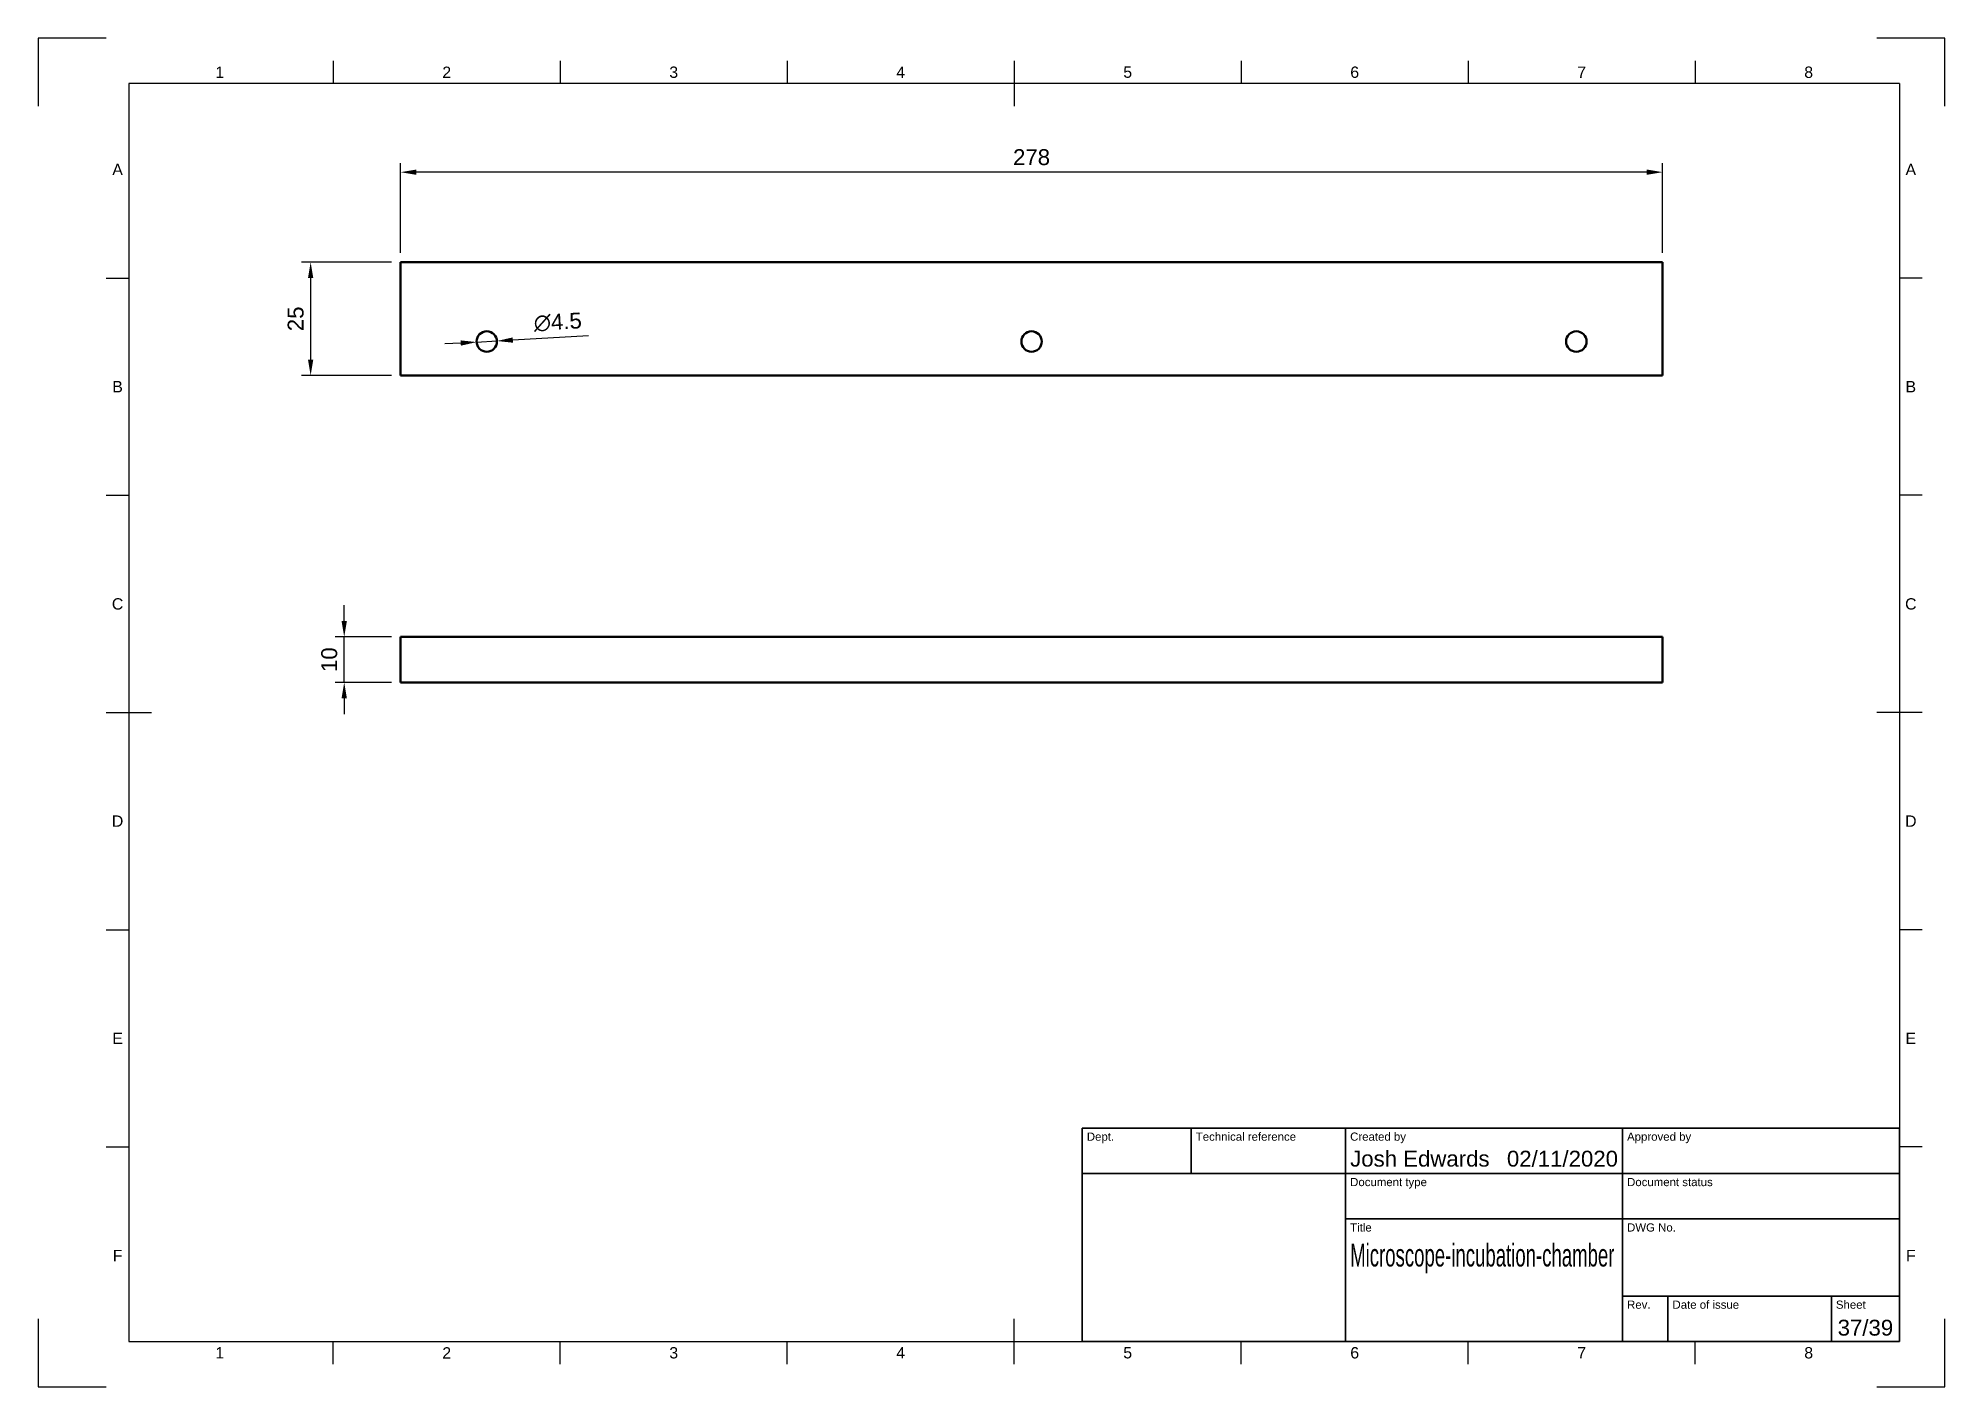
# Model space of a CAD drawing. Header units: millimetres. Extents: x 0 to 420, y 0 to 297.
import ezdxf
from ezdxf.enums import TextEntityAlignment as Align

# ---------------------------------------------------------------- set-up
doc = ezdxf.new("R2010")
doc.units = ezdxf.units.MM
doc.header["$LTSCALE"] = 0.75
for name, color, linetype, lineweight in [('Border', 7, 'Continuous', 25), ('Dimensions', 7, 'Continuous', 25), ('TitleBlock', 7, 'Continuous', 35), ('Visible', 7, 'Continuous', 50)]:
    doc.layers.add(name, color=color, linetype=linetype, lineweight=lineweight)
doc.styles.add('FusionTitle', font='')
doc.styles.get("Standard").update_dxf_attribs({"font": 'arial.ttf'})
doc.styles.get('FusionTitle').set_extended_font_data('Arial Unicode MS')
doc.dimstyles.new('ISO-25', dxfattribs={"dimtxt": 3.5, "dimasz": 3.5, "dimexe": 2, "dimexo": 2, "dimgap": 1.5, "dimtad": 1, "dimzin": 12, "dimdsep": 46, "dimtxsty": 'Standard', "dimcen": 0, "dimclrd": 256, "dimclre": 256, "dimclrt": 256, "dimazin": 3, "dimtp": 0.1, "dimtm": 0.1, "dimtfac": 0.714, "dimtmove": 0, "dimatfit": 3, "dimfxl": 1, "dimtzin": 12, "dimarcsym": 0})

# ---------------------------------------------------------------- blocks, each defined once
blk = doc.blocks.new('ISO_A3_SHEET')
at = {"layer": 'Border'}
for p, q in [((15, 297), (0, 297)), ((0, 297), (0, 282)), ((420, 297), (405, 297)), ((420, 282), (420, 297)), ((65, 292), (65, 287)), ((115, 292), (115, 287)), ((165, 292), (165, 287)), ((215, 292), (215, 282)), ((265, 292), (265, 287)), ((315, 292), (315, 287)), ((365, 292), (365, 287)), ((410, 287), (20, 287)), ((20, 287), (20, 10)), ((410, 287), (410, 10)), ((15, 244.16666), (20, 244.16666)), ((415, 244.16666), (410, 244.16666)), ((15, 196.33333), (20, 196.33333)), ((415, 196.33333), (410, 196.33333)), ((15, 148.5), (25, 148.5)), ((415, 148.5), (405, 148.5)), ((15, 100.66667), (20, 100.66667)), ((415, 100.66667), (410, 100.66667)), ((15, 52.83334), (20, 52.83334)), ((415, 52.83334), (410, 52.83334)), ((0, 15), (0, 0)), ((215, 5), (215, 15)), ((420, 0), (420, 15)), ((20, 10), (410, 10)), ((65, 5), (65, 10)), ((115, 5), (115, 10)), ((165, 5), (165, 10)), ((265, 5), (265, 10)), ((315, 5), (315, 10)), ((365, 5), (365, 10)), ((0, 0), (15, 0)), ((405, 0), (420, 0))]:
    blk.add_line(p, q, dxfattribs=at)
at = {"layer": 'Border', "style": 'FusionTitle'}
for s, p in [('1', (40, 289.5)), ('2', (90, 289.5)), ('3', (140, 289.5)), ('4', (190, 289.5)), ('5', (240, 289.5)), ('6', (290, 289.5)), ('7', (340, 289.5)), ('8', (390, 289.5)), ('A', (17.5, 268.08333)), ('A', (412.5, 268.08333)), ('B', (17.5, 220.25)), ('B', (412.5, 220.25)), ('C', (17.5, 172.41667)), ('C', (412.5, 172.41667)), ('D', (17.5, 124.58334)), ('D', (412.5, 124.58334)), ('E', (17.5, 76.75001)), ('E', (412.5, 76.75001)), ('F', (17.5, 28.91668)), ('F', (412.5, 28.91668)), ('1', (40, 7.5)), ('2', (90, 7.5)), ('3', (140, 7.5)), ('4', (190, 7.5)), ('5', (240, 7.5)), ('6', (290, 7.5)), ('7', (340, 7.5)), ('8', (390, 7.5))]:
    blk.add_text(s, height=2.5, dxfattribs=at).set_placement(p, align=Align.MIDDLE)
blk = doc.blocks.new('ISO_TITLEBLOCK')
at = {"layer": 'TitleBlock'}
for p, q in [((0, 47), (-180, 47)), ((-180, 47), (-180, 0)), ((-156, 37), (-156, 47)), ((-122, 0), (-122, 47)), ((-61, 0), (-61, 47)), ((0, 0), (0, 47)), ((-180, 37), (0, 37)), ((-122, 27), (0, 27)), ((-61, 10), (0, 10)), ((-51, 0), (-51, 10)), ((-15, 0), (-15, 10)), ((-180, 0), (0, 0))]:
    blk.add_line(p, q, dxfattribs=at)
at = {"layer": 'TitleBlock', "style": 'FusionTitle'}
for s, p in [('Dept.', (-179, 46)), ('Technical reference', (-155, 46)), ('Created by', (-121, 46)), ('Approved by', (-60, 46)), ('Document type', (-121, 36)), ('Document status', (-60, 36)), ('Title', (-121, 26)), ('DWG No.', (-60, 26)), ('Rev.', (-60, 9)), ('Date of issue', (-50, 9)), ('Sheet', (-14, 9))]:
    blk.add_text(s, height=1.8, dxfattribs=at).set_placement(p, align=Align.TOP_LEFT)
for tag, p, height in [('DEPT', (-179, 38.5), 3.5), ('TECHNICAL_REFERENCE', (-155, 38.5), 3.5), ('CREATED_BY', (-121, 38.5), 3.5), ('APPROVED_BY', (-60, 38.5), 3.5), ('DOCUMENT_TYPE', (-121, 28.5), 3.5), ('DOCUMENT_STATUS', (-60, 28.5), 3.5), ('TITLE_1', (-121, 16.5), 5), ('TITLE_2', (-121, 9), 5), ('TITLE_3', (-121, 1.5), 5), ('DATE_OF_ISSUE', (-50, 1.5), 3.5)]:
    blk.add_attdef(tag, p, '', height=height, dxfattribs=at)
for tag, p in [('CREATED_DATE', (-62, 38.5)), ('APPROVED_DATE', (-1, 38.5))]:
    blk.add_attdef(tag, text='', height=3.5, dxfattribs=at).set_placement(p, align=Align.RIGHT)
for tag, height, p in [('DRAWING_NUMBER', 5, (-30.5, 16.6)), ('REV', 3.5, (-56, 3.1)), ('SHEET', 3.5, (-7.5, 3.1))]:
    blk.add_attdef(tag, text='', height=height, dxfattribs=at).set_placement(p, align=Align.MIDDLE)
blk = doc.blocks.new('*D9')
at = {"layer": 'Defpoints', "color": 0, "transparency": 16777216}
for p in [(79.823347, 267.486043), (79.823347, 247.687053), (357.823347, 247.687053)]:
    blk.add_point(p, dxfattribs=at)
at = {"layer": 'Dimensions', "lineweight": -2, "transparency": 16777216}
for p, q in [((79.823347, 249.687053), (79.823347, 269.486043)), ((357.823347, 249.687053), (357.823347, 269.486043)), ((354.323347, 267.486043), (83.323347, 267.486043))]:
    blk.add_line(p, q, dxfattribs=at)
at = {"layer": 'Dimensions', "transparency": 16777216}
for points in [[(83.323347, 268.069376), (83.323347, 266.90271), (79.823347, 267.486043)], [(354.323347, 268.069376), (354.323347, 266.90271), (357.823347, 267.486043)]]:
    blk.add_solid(points, dxfattribs=at)
at = {"layer": 'Dimensions', "transparency": 16777216, "insert": (218.823347, 270.773049), "char_height": 3.5, "attachment_point": 5}
blk.add_mtext('278', dxfattribs=at)
blk = doc.blocks.new('*D10')
at = {"layer": 'Defpoints', "color": 0, "transparency": 16777216}
for p in [(79.823347, 247.687053), (60.024357, 222.687053), (79.823347, 222.687053)]:
    blk.add_point(p, dxfattribs=at)
at = {"layer": 'Dimensions', "lineweight": -2, "transparency": 16777216}
for p, q in [((77.823347, 247.687053), (58.024357, 247.687053)), ((60.024357, 244.187053), (60.024357, 226.187053)), ((77.823347, 222.687053), (58.024357, 222.687053))]:
    blk.add_line(p, q, dxfattribs=at)
at = {"layer": 'Dimensions', "transparency": 16777216}
for points in [[(59.441024, 244.187053), (60.60769, 244.187053), (60.024357, 247.687053)], [(59.441024, 226.187053), (60.60769, 226.187053), (60.024357, 222.687053)]]:
    blk.add_solid(points, dxfattribs=at)
at = {"layer": 'Dimensions', "transparency": 16777216, "insert": (56.737352, 235.187053), "char_height": 3.5, "attachment_point": 5, "rotation": 90}
blk.add_mtext('25', dxfattribs=at)
blk = doc.blocks.new('*D11')
at = {"layer": 'Defpoints', "color": 0, "transparency": 16777216}
for p in [(96.576894, 230.060757), (101.0698, 230.31335)]:
    blk.add_point(p, dxfattribs=at)
at = {"layer": 'Dimensions', "lineweight": -2, "transparency": 16777216}
for p, q in [((121.244285, 231.44757), (104.564281, 230.509812)), ((93.082413, 229.864295), (89.587931, 229.667833)), ((96.576894, 230.060757), (101.0698, 230.31335))]:
    blk.add_line(p, q, dxfattribs=at)
at = {"layer": 'Dimensions', "transparency": 16777216}
for points in [[(104.531538, 231.092225), (104.597025, 229.927398), (101.0698, 230.31335)], [(93.049669, 230.446709), (93.115156, 229.281881), (96.576894, 230.060757)]]:
    blk.add_solid(points, dxfattribs=at)
at = {"layer": 'Dimensions', "transparency": 16777216, "insert": (114.461524, 234.456476), "char_height": 3.5, "attachment_point": 5, "rotation": 3.21781914}
blk.add_mtext('∅4.5', dxfattribs=at)
blk = doc.blocks.new('*D12')
at = {"layer": 'Defpoints', "color": 0, "transparency": 16777216}
for p in [(67.422116, 165.133327), (79.823347, 165.133327), (79.823347, 155.133327)]:
    blk.add_point(p, dxfattribs=at)
at = {"layer": 'Dimensions', "lineweight": -2, "transparency": 16777216}
for p, q in [((67.422116, 168.633327), (67.422116, 172.133327)), ((77.823347, 165.133327), (65.422116, 165.133327)), ((67.422116, 155.133327), (67.422116, 165.133327)), ((77.823347, 155.133327), (65.422116, 155.133327)), ((67.422116, 151.633327), (67.422116, 148.133327))]:
    blk.add_line(p, q, dxfattribs=at)
at = {"layer": 'Dimensions', "transparency": 16777216}
for points in [[(66.838783, 168.633327), (68.005449, 168.633327), (67.422116, 165.133327)], [(66.838783, 151.633327), (68.005449, 151.633327), (67.422116, 155.133327)]]:
    blk.add_solid(points, dxfattribs=at)
at = {"layer": 'Dimensions', "transparency": 16777216, "insert": (64.135111, 160.133327), "char_height": 3.5, "attachment_point": 5, "rotation": 90}
blk.add_mtext('10', dxfattribs=at)

msp = doc.modelspace()

# ---------------------------------------------------------------- linework, layer by layer
at = {"layer": 'Visible', "extrusion": (0, 1, 0)}
for p, q in [((79.823347, 247.687053, 5), (79.823347, 222.687053, 5)), ((357.823347, 247.687053, 5), (79.823347, 247.687053, 5)), ((357.823347, 222.687053, 5), (357.823347, 247.687053, 5)), ((79.823347, 222.687053, 5), (357.823347, 222.687053, 5))]:
    msp.add_line(p, q, dxfattribs=at)
at = {"layer": 'Visible'}
for p, q in [((79.823347, 155.133327, 12.5), (79.823347, 165.133327, 12.5)), ((79.823347, 165.133327, 12.5), (357.823347, 165.133327, 12.5)), ((357.823347, 155.133327, 12.5), (357.823347, 165.133327, 12.5)), ((357.823347, 155.133327, 12.5), (79.823347, 155.133327, 12.5))]:
    msp.add_line(p, q, dxfattribs=at)
at = {"layer": 'Visible', "extrusion": (1e-16, 0, -1)}
for centre in [(-98.823347, 230.187053, -5), (-218.823347, 230.187053, -5), (-338.823347, 230.187053, -5)]:
    msp.add_circle(centre, 2.25, dxfattribs=at)

# ---------------------------------------------------------------- block references
at = {"layer": 'Border'}
msp.add_blockref('ISO_A3_SHEET', (0, 0), dxfattribs=at)
at = {"layer": 'TitleBlock'}
ref = msp.add_blockref('ISO_TITLEBLOCK', (410, 10), dxfattribs=at)
ref.add_attrib('CREATED_DATE', '02/11/2020', dxfattribs={"height": 3.5, "style": 'FusionTitle'}).set_placement((348, 48.5), align=Align.RIGHT)
ref.add_attrib('SHEET', '37/39', dxfattribs={"height": 3.5, "style": 'FusionTitle'}).set_placement((402.5, 13.1), align=Align.MIDDLE)
ref.add_attrib('TITLE_1', 'Microscope-incubation-chamber', (289, 26.5), dxfattribs={"height": 5, "style": 'FusionTitle', "width": 0.585891})
ref.add_attrib('CREATED_BY', 'Josh Edwards', (289, 48.5), dxfattribs={"height": 3.5, "style": 'FusionTitle'})

# ---------------------------------------------------------------- dimensions: what is measured, and where the dimension line sits
at = {"layer": 'Dimensions'}
for p1, p2, distance, picture, middle in [((357.823347, 247.687053), (79.823347, 247.687053), -19.79899, '*D9', (218.823347, 270.773049)), ((79.823347, 247.687053), (79.823347, 222.687053), -19.79899, '*D10', (56.737352, 235.187053)), ((79.823347, 155.133327), (79.823347, 165.133327), 12.401231, '*D12', (64.135111, 160.133327))]:
    dim = msp.add_aligned_dim(p1=p1, p2=p2, distance=distance, dimstyle='ISO-25', override={"dimlfac": 1, "dimclrd": 256, "dimclre": 256}, dxfattribs=at)
    dim.commit()
    dim.dimension.update_dxf_attribs({"geometry": picture, "text_midpoint": middle})
dim = msp.add_diameter_dim_2p(p1=(96.576894, 230.060757), p2=(101.0698, 230.31335), dimstyle='ISO-25', override={"dimlfac": 1, "dimclrd": 256, "dimclre": 256}, dxfattribs=at)
dim.commit()
dim.dimension.update_dxf_attribs({"geometry": '*D11', "text_midpoint": (114.461524, 234.456476)})

doc.saveas('drawing.dxf')
